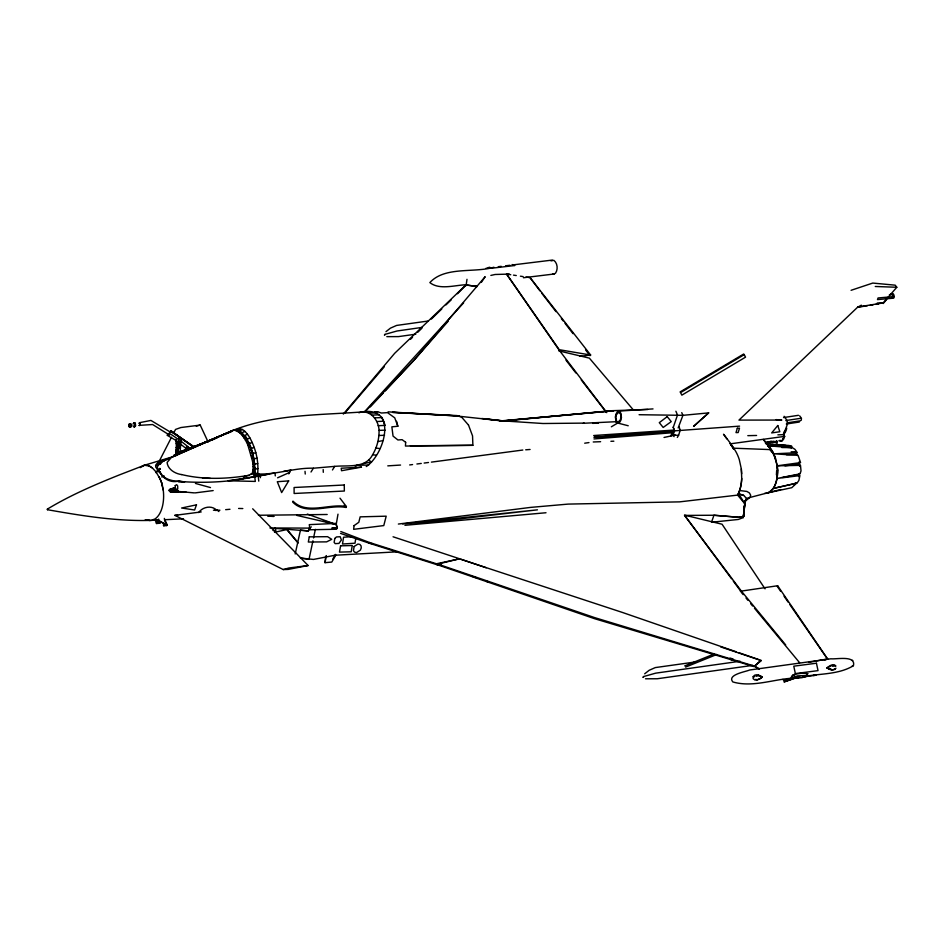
<?xml version="1.0" encoding="UTF-8"?>
<svg xmlns="http://www.w3.org/2000/svg" width="944" height="944" viewBox="0 0 944 944"><rect width="100%" height="100%" fill="white"/><g stroke="black" fill="none" stroke-linecap="round" stroke-linejoin="round"><path stroke-width="1.42" d="M730.786 443.774L733.606 448.188A31.671 17.37 85 0 1 739.282 459.598L741.323 468.92L741.736 478.573A30.338 16.638 85 0 1 737.642 495.104L744.875 503.801L743.27 517.595L738.267 519.471L711.516 522.256L713.947 515.247L739.081 517.3L743.683 516.451L744.757 503.671L738.68 493.877L739.695 490.538L746.881 491.446L749.418 492.945L750.716 495.329L749.996 497.335L745.099 501.288L743.27 517.595L744.037 510.409M175.95 455.15L176.021 450.394L178.298 448.896L178.251 452.471M156.562 523.519L156.574 522.339L159.512 522.079L159.501 523.259L156.562 523.519L156.574 522.339M163.808 525.82L163.831 524.652L166.769 524.392L166.746 525.56L163.808 525.82L163.831 524.652M232.389 430.629C240.779 427.243 245.971 438.37 249.004 444.353C253.547 454.512 255.423 465.817 254.196 476.885L249.582 477.676M366.272 466.548C384.845 454.335 398.403 405.177 361.068 412.044M332.465 469.97L334.742 466.383C347.439 465.026 365.47 468.743 372.573 454.819C376.963 447.456 379.228 438.948 379.063 430.37C378.662 420.93 371.488 410.711 361.08 412.032C318.116 415.183 272.804 414.333 232.377 430.606L171.442 457.403L167.1 462.466C167.831 469.534 175.195 473.746 181.708 474.596M175.997 455.681L176.41 443.562M753.206 676.6L753.123 678.653C755.471 682.028 759.967 678.76 762.292 677.096C759.849 675.267 755.306 673.214 753.206 676.6L754.327 676.848M267.789 474.313L254.809 476.732C255.21 460.389 252.732 438.653 237.062 430.016L239.87 428.6L242.36 429.496A25.535 10.384 73.7 0 1 249.971 438.051C255.741 448.683 258.762 461.014 257.7 473.109L258.798 474.183M405.66 442.264L405.448 446.052L472.885 445.297L472.543 435.892L468.484 425.012M776.416 474.891L776.641 470.844M775.921 442.889L776.629 440.742M176.115 454.288L177.024 443.161L178.699 443.704L178.251 449.273M177.673 453.273L178.581 442.146M178.18 454.265L178.805 437.355L181.496 438.913L181.106 442.37L178.133 444.506M179.797 448.258L180.257 442.689M180.08 452.023L180.87 442.288L178.546 442.217L178.805 437.355M784.688 433.39L784.924 430.558L784.145 432.258M801.279 420.245L801.456 418.251L799.639 415.844M248.933 445.084L249.004 444.353L247.824 444.895A26.373 10.891 74.1 0 0 237.369 431.16L234.761 430.299L235.988 429.78M176.339 447.586L178.676 445.556L176.339 447.586L177.732 448.046M128.809 424.67L128.832 426.31M135.086 425.992L135.11 424.871M140.172 424.93L139.842 422.747L138.874 423.396M744.084 507.282L746.185 498.007L743.565 495.317L738.68 493.877L737.606 495.104L679.633 501.866L568.182 504.096L530.563 507.4L398.368 524.05M274.456 473.027L254.809 476.732L255.364 472.543L254.762 473.805C274.48 475.575 293.608 467.622 313.373 468.212M247.812 444.884L252.532 461.238A28.639 11.824 74.1 0 1 253.157 469.227L252.272 473.369L248.98 475.304L244.579 476.201M776.912 444.482L777.29 441.827L765.478 443.515M355.841 537.75L355.015 543.189L342.507 544.027L343.545 537.23L351.876 536.664M466.076 285.607L466.997 279.306M786.718 428.104C786.564 429.272 785.526 433.414 784.393 431.892M325.633 556.405L325.019 562.671L331.781 562.069L335.887 555.013M331.757 528.038L337.374 528.015L336.206 524.51L337.999 514.161M325.019 562.671L326.329 555.568M249.959 447.503L250.077 446.913L248.886 447.456M783.815 437.037L782.163 440.883L779.685 440.447L781.089 440.718M312.948 540.794L309.018 559.332L301.301 558.211M313.55 537.938L315.367 529.383M525.95 277.04L530.091 277.678L539.874 290.799M620.68 416.906L621.258 414.215M295.189 553.975L300.475 530.021L308.358 530.965L309.361 528.262M798.931 476.095L799.603 473.416M794.919 483.363L794.718 484.166L796.17 482.667M664.033 437.461L670.983 435.975L671.727 433.154M798.553 476.637L799.261 474.041M673.591 428.128L674.169 430.051L672.553 434.488L674.099 436.647M673.155 427.16L674.582 430.853L672.954 435.278L678.606 435.231L680.187 430.299L679.09 426.641M643.171 677.367L643.395 676.612L655.702 673.155L740.072 661.248M485.629 580.831L488.485 582.283L486.632 581.162M729.7 659.195L730.101 658.074L733.11 659.042L732.709 660.163L730.703 659.514M340.005 498.184L346.413 506.586L346.07 507.494C329.255 504.002 306.375 516.215 292.628 502.019M745.099 501.288L743.695 502.149L746.35 499.588M783.119 434.205L784.688 436.376L783.603 439.255L781.573 441.001L778.835 440.777M892.257 298.292L892.859 296.664L892.092 294.422L890.711 293.808L892.139 293.69L893.52 294.304L894.287 296.534L893.673 298.162L877.472 299.59L878.085 297.962L894.287 296.534M678.158 427.939L682.913 415.336L681.757 412.634M158.946 470.785L159.902 468.46L158.462 471.953M673.202 427.538L677.509 415.03L675.892 411.23M180.906 440.152L181.496 438.913M824.867 660.033L827.581 658.936L777.655 585.74L777.313 586.46L780.664 591.31M129.411 424.588C130.661 421.956 131.959 427.797 129.741 426.83L129.434 426.228M130.874 426.086L130.272 426.759L129.67 426.074M133.092 423.738L134.626 422.936L135.228 424.871M133.824 423.75L134.19 423.006M134.992 425.838L134.154 426.346M134.685 426.806L135.37 423.903L134.095 422.924M139.889 425.52L140.149 424.835M255.505 468.165L254.963 469.251L257.96 468.531M159.512 460.66L171.537 437.225M173.531 433.32L175.537 429.426L180.859 427.538L200.211 425.083L208.164 442.111M288.781 473.864L290.87 470.018L283.66 471.363M332.76 559.202L335.427 554.411M193.119 446.913L171.43 431.137L167.053 435.231L174.947 439.821L185.767 448.211L186.499 446.925L188.883 448.601M254.432 468.165L252.815 471.799L254.526 471.186L254.42 470.466M255.175 463.351L254.668 464.224L257.736 463.469M677.332 437.426L678.606 435.231M782.387 439.939L783.367 438.287M393.058 536.782L459.693 558.813L436.447 563.78L369.517 542.517L369.116 543.166L340.536 533.407M311.013 472L313.361 468.224L334.754 466.371M758.126 663.054L761.1 660.375L754.162 666.617L594.484 618.662L436.517 564.441L459.315 558.801L622.45 612.455L736.143 651.749M481.44 282.232L485.169 276.686L414.428 359.735L385.305 390.828M354.767 467.728L356.419 465.286L368.644 465.05M807.734 673.627L806.282 675.444L797.22 675.892L794.978 677.249L794.99 677.981L796.417 678.181L801.94 677.674L805.916 676.553L807.734 673.627L802.955 673.096L794.577 674.252L791.532 676.258L791.721 677.355L794.99 677.981M254.384 458.277L253.889 458.937L257.004 458.123M805.916 676.553L806.282 675.444M198.653 512.568C202.523 506.869 211.751 504.91 216.754 510.338L213.438 510.208M385.128 334.412L384.468 335.214L384.692 334.459L396.999 331.002L422.086 327.403M643.171 677.367L643.832 676.565M883.23 303.531L886.617 299.496M343.345 414.074L394.663 353.316L465.911 284.946L477.015 286.575L472.956 286.197M835.145 669.001L833.139 669.65M345.056 412.764L384.208 366.886M882.864 303.272L896.8 287.271L895.207 285.171L872.775 283.07L851.087 290.304M448.388 320.995L414.428 359.735L365.198 411.608M364.325 411.985L463.622 302.859M579.923 356.336L590.649 355.027L530.091 277.678M308.771 529.549L311.272 526.835M370.237 406.899L383.288 392.964M145.234 519.731L149.6 520.427C115.262 521.265 81.172 515.625 47.46 509.713L47.412 509.087C70.222 495.281 94.825 484.732 119.534 474.856L144.397 465.239L172.528 456.825M410.416 339.368L412.504 337.338M417.744 332.264L421.921 328.205M431.349 319.084L441.804 308.948M445.993 304.888L451.232 299.814M457.51 293.737L466.112 284.935L477.086 286.48M708.661 412.882L693.616 426.358L708.661 412.882L682.913 415.336L639.088 414.711M253.181 453.144L252.662 453.592L255.812 452.707M385.978 331.663L390.438 328.146L396.61 325.432L428.411 320.984M644.681 673.815L649.142 670.299L655.313 667.585L695.799 661.909M794.057 484.614L796.016 482.927M755.955 676.317L758.079 675.751M185.767 448.211L187.903 446.606L190.004 448.506M252.508 455.279L251.446 455.657M169.837 431.892L171.301 430.948L171.253 431.644L194.983 447.373M155.996 522.764L159.512 522.079M759.46 679.149L762.292 677.096L758.268 675.314L762.292 677.096M140.149 467.646L144.432 465.262L148.763 465.663M758.705 679.125L756.982 679.892L755.849 679.314M47.365 509.052L47.46 509.713M835.959 668.199C834.095 671.113 829.422 669.933 826.968 667.868C829.186 666.134 833.564 662.7 835.947 666.027M177.024 443.161L176.127 443.798L175.702 439.397M178.086 444.117L178.699 443.704M170.427 431.786L171.43 431.137L194.098 447.055M254.809 476.732L258.786 474.195M164.421 459.846L157.86 462.631L156.102 464.613L155.772 467.197L157.601 469.463M235.587 429.945L239.882 428.588M680.058 391.961L743.73 353.988L744.297 355.522M611.346 426.806L617.683 423.03L628.22 425.756M550.954 260.886L553.857 260.32C557.585 263.223 558.152 269.37 555.532 273.182L554.14 273.996L523.46 277.748M802.188 676.919C819.097 673.367 838.107 674.948 853.423 665.732C856.102 655.018 836.561 659.455 830.862 658.794L749.583 670.004C746.621 671.597 726.538 674.571 732.839 681.946C752.757 687.751 773.502 679.125 793.479 678.122M232.613 430.7L233.652 430.098M861.341 305.16L857.624 307.272L867.442 305.726M832.348 666.252L835.204 666.004M170.144 431.868L171.43 431.137L170.038 431.538M232.377 430.606L171.442 457.403L182.027 451.079L217.262 437.815M129.104 424.068L129.942 424.08L130.378 425.496L129.564 427.125L128.868 426.181M129.092 424.316L130.154 425.508L129.127 426.688M130.402 424.151C132.207 423.372 131.322 428.257 130.178 425.992M133.611 423.183L135.228 423.018L135.641 425.803L134.119 427.101L133.116 425.98M135.063 426.346L133.659 426.535M139.889 425.355L139.075 425.508M241.475 434.57L242.632 434.016L242.82 436.211L243.977 435.668L244.177 438.122L245.334 437.579L247.824 442.783L247.847 441.922L246.667 442.476M240.106 433.178L241.263 432.623M245.452 440.211L246.62 439.656L246.644 440.636M618.898 411.1L617.293 411.855L615.984 414.05L615.323 417.106L616.42 422.487L617.883 423.372L619.488 422.617L620.798 420.422L621.459 417.366L620.361 411.985L618.898 411.1L653.024 408.905M242.348 429.508L239.446 430.865L240.425 431.325M826.968 667.868L832.112 669.827L826.968 667.868L830.885 666.039M238.738 432.033L239.906 431.491M237.381 431.184L238.561 430.629L239.044 432.092L237.817 431.55M236.047 430.606L237.251 430.063M277.595 477.806L289.607 472.425M796.913 677.462L784.806 681.592M797.255 677.391L784.027 682.016M142.249 466.171L144.397 465.239L148.727 465.628L152.491 468.082L156.149 472.047M249.841 450.123C251.305 448.329 253.039 453.509 250.703 452.872M251.588 448.152L251.045 448.388L254.196 447.421M159.902 468.46L158.344 469.144L155.866 472.673L160.244 468.92M241.924 432.73L244.921 431.432M233.546 430.322L234.785 429.791M684.719 665.898L714.431 653.873M685.627 667.101L716.685 654.522M252.06 458.465L253.145 457.946M244.425 435.526L247.481 434.323M231.669 431.573L177.083 453.415L214.689 438.913M252.544 461.262L253.665 460.589M168.988 458.395L164.693 460.047L159.229 464.2L157.589 466.336L157.188 468.814L158.344 470.183M155.548 465.699L160.799 463.705M254.184 476.873L254.278 472.625L254.951 473.864M252.886 464L254.042 463.197L254.302 465.722M249.959 438.063L246.844 439.184L247.517 439.314L245.192 435.809M358.909 412.823L361.08 412.032M253.098 466.678L254.479 466.171M161.719 476.956L164.303 476.047M253.169 469.239L254.573 468.755M746.987 498.243L768.876 492.532A24.237 13.287 84.9 0 0 777.349 470.018C777.313 458.477 770.965 448.506 763.908 439.892M182.015 451.067L195.703 446.701M168.74 458.996L157.86 462.631L164.173 461.014M252.225 442.476L249.074 443.515L249.676 443.479M792.358 677.922L784.759 680.069M786.269 446.76L787.969 446.866L785.786 445.981L784.063 446.5L784.617 447.255M175.891 489.181L170.121 489.134L175.265 487.67M196.269 426.192L200.211 425.083M156.492 464.719L160.527 463.598M670.983 435.975L675.031 434.842M201.214 511.931L174.852 515.353L283.235 569.562L288.817 568.017L308.133 565.527L252.673 508.781M766.941 493.004L780.605 489.57M170.121 489.134L175.56 487.8M250.75 474.348L254.337 473.475L252.284 473.381M254.762 473.805L257.688 473.121M308.133 565.527L288.144 569.409L283.235 569.562M490.856 275.424L495.128 274.48L509.323 274.09M274.515 532.298L286.846 529.56L298.174 543.048M248.992 475.328C226.784 479.045 203.751 479.871 181.696 474.572M178.074 490.585L170.534 492.119L168.61 490.231L178.074 490.585L179.018 491.423L170.534 492.119L186.192 492.154M215.315 510.456L217.627 510.197L218.902 511.554M363.322 463.646L371.499 461.982L368.715 460.117M765.926 442.417L771.696 441.249M767.92 442.04L770.729 441.485M785.797 447.043L788.039 446.595A20.284 11.127 85 0 1 791.485 447.881M743.719 516.392L739.081 517.3L713.947 515.247L684.542 515.412L741.193 590.861L785.691 644.929M809.079 662.299L827.581 658.936M164.315 518.386L167.336 525.312L156.81 519.849M765.584 442.736L773.868 441.237M782.694 477.475L799.261 474.478M377.966 441.509L382.851 440.683M249.594 477.676C226.985 482.231 203.998 483.127 181.071 481.57C173.106 481.275 163.1 479.67 159.713 471.386M870.238 305.278L873.047 304.829M875.855 304.381L878.652 303.944M783.532 417.567L798.435 415.313M785.797 420.576L800.701 418.31M787.143 422.818L800.477 420.8M786.317 424.009L799.308 422.039M740.379 591.239L777.655 585.74M584.702 443.196L588.973 442.583M415.832 334.176L398.486 336.607L386.816 336.642M752.616 665.39L657.189 678.76L645.519 678.795M796.382 677.721L799.285 677.32M788.476 446.677L789.916 446.488L791.65 447.621L781.774 447.527M486.018 268.297L488.85 267.907M409.661 464.944L412.563 464.566M416.906 464L421.26 463.433M424.151 463.056L428.505 462.489M431.396 462.123L522.799 450.04M800.394 677.249L790.588 678.441M803.226 676.883L815.958 675.22L813.221 675.503M195.184 492.886L213.179 490.585M784.688 436.376L730.798 443.763L724.06 434.842M493.889 267.235C474.336 273.182 444.895 266.078 429.862 282.598C439.526 290.315 455.091 285.053 466.466 284.734M498.279 266.692L501.193 266.338M505.583 265.807L509.961 265.264M512.887 264.91L552.334 260.072M784.948 465.805L799.438 464.07L799.096 461.958M490.868 267.872L488.013 268.214L489.181 267.187L491.907 268.19L514.787 265.524L512.049 264.521M500.568 421.177L610.969 410.723L647.785 409.495M500.403 421.236L613.848 410.711L499.978 420.965M402.687 523.944L537.455 509.831L404.941 525.301L546.01 512.745M674.582 430.853L739.577 426.133M217.037 510.468L219.905 510.197M225.663 509.666L229.97 509.264M454.843 415.785L505.453 421.26L483.67 418.664M893.52 294.304L889.401 294.658M885.496 298.151L889.531 297.797M179.183 480.862C170.947 483.493 162.616 478.75 159.371 471.162L160.917 473.853L159.371 471.162M767.861 442.193L777.301 441.367M163.253 525.076L166.191 524.817L166.746 525.56M377.553 411.69L374.674 411.926L377.553 411.714L381.364 413.024L387.488 412.634L394.734 417.826L397.849 426.251L391.866 426.83L393.046 436.104L397.908 439.963L402.12 439.68L405.649 442.288M797.456 677.32L791.721 677.355M593.977 438.936L673.343 432.659L593.941 437.284L673.733 431.526L593.693 435.526L674.169 430.051M525.714 449.804L530.08 449.474M387.783 465.864L400.551 465.062M764.699 493.346L766.835 493.24M583.286 423.278L616.656 421.673L617.848 422.393L620.35 419.832L620.94 417.142L620.798 414.546L618.934 412.08L616.432 414.652L615.854 417.331L616.715 421.708M786.423 454.737L796.653 454.241M149.624 520.451L158.462 520.026M164.35 519.743L183.502 518.811M374.508 417.885L382.001 417.543M368.632 413.177L375.7 412.87M378.155 425.697L385.235 425.39L381.931 417.437M371.971 415.1L378.851 414.817M376.857 421.52L383.724 421.225M592.62 423.372L598.449 423.148M593.245 441.981L600.608 441.698M610.898 441.296L613.848 441.19M365.175 412.139L371.216 411.914M379.051 430.381L385.105 430.169M396.35 551.874L335.061 555.237L313.432 559.438L300.345 558.01M378.898 435.479L384.527 435.302M777.88 434.842L783.532 434.665L787.721 423.408L786.777 420.092L784.11 416.292M346.413 506.586C329.598 503.093 306.717 515.306 292.97 501.111M747.813 435.656L756.581 435.467M877.236 303L883.112 302.941L857.872 306.965L738.963 420.104L781.844 420.056L776.145 419.62M791.166 451.81L795.355 451.751L796.724 454.619M258.455 515.259L327.19 514.492M584.253 423.113L543.012 423.514L503.895 420.93L481.818 418.487M410.357 445.78L472.873 445.32M174.852 515.353L177.684 515.353M273.064 530.528L275.86 530.528L275.223 527.743M333.031 528.003L337.374 528.015M767.791 445.78L792.382 447.727L794.86 449.261L797.361 452.719L773.879 453.816L798.069 455.35L800.571 462.595L777.254 465.805L773.868 453.852A25.453 13.959 85 0 0 767.791 445.78L792.004 446.429L789.031 445.474L772.086 444.447M168.657 434.016L170.593 434.051L178.959 439.739M238.596 508.45L242.82 508.556M771.189 445.946L789.916 446.488L790.234 447.196M875.265 286.48L896.8 287.271M781.396 445.816L785.786 445.981M730.868 444.884L733.606 448.188L770.859 449.627L763.236 439.373M766.316 443.963L785.939 445.415M404.162 413.012L392.539 412.375L457.061 415.572L461.663 417.224M407.065 413.177L459.362 416.056L388.09 411.844M202.453 477.935L210.335 478.384M772.994 445.45L789.916 446.488M194.193 492.886L180.033 491.588M372.561 454.831L376.349 455.114M781.667 446.465L787.379 446.96M215.905 510.031L217.627 510.197M214.76 509.984L216.554 510.197M436.517 564.441L441.391 565.126M372.88 543.72L369.116 543.166L436.022 564.418L441.049 565.149M510.751 274.716L506.609 274.079L559.226 349.693L590.649 355.027M513.512 275.129L516.274 275.554M520.427 276.191L523.188 276.616M552.618 273.748L554.14 273.996M375.995 447.999L379.818 448.624M852.113 660.34L852.739 660.434M852.22 665.968L852.857 666.075M238.49 430.547L240.838 431.349M296.782 515.389L336.206 524.51L307.296 514.067M558.789 350.873L589.363 358.13L633.259 409.826M743.565 495.317L738.68 493.877M195.432 483.422L210.5 487.576M323.462 520.805L336.206 524.51M472.507 576.489L476.331 577.716M179.23 441.768L181.106 442.37M178.676 443.963L176.811 443.35L176.481 439.727M176.021 450.394L177.425 450.843M461.085 559.273L486.207 567.757M720.709 646.911L761.194 660.576L754.362 666.134L759.094 669.225M436.942 563.804L594.72 617.636L754.28 666.039L759.2 668.647M738.916 652.717L759.719 659.903M158.663 519.117L159.772 523.212L154.238 519.967M340.796 531.531L369.517 542.517M616.42 422.487L617.683 423.03M792.559 675.066L795.544 676.482M139.169 425.355L152.657 424.54L169.649 435.149M157.377 519.755L167.336 525.312M153.577 519.412L159.772 523.212M170.168 431.963L150.898 420.434L139.488 422.688L140.137 423.408M171.773 431.974L184.694 440.695M148.727 465.628L152.456 468.047M180.977 441.155L187.903 446.606M461.675 417.201L468.472 425.036M297.702 542.387L286.858 529.372M741.323 592.372L743.199 594.637M746.02 598.036L747.896 600.313M750.716 603.712L752.604 605.989M754.48 608.255L799.592 662.712M242.868 435.29L245.428 438.665M541.667 293.112L556.004 311.65M561.373 318.612L563.167 320.925M564.96 323.237L573.032 333.669M585.575 349.894L590.047 355.687M565.963 360.16L575.84 372.927M581.233 379.889L606.378 412.386M730.196 443.715L733.606 448.188M606.78 412.634L559.119 350.059L506.515 274.043M344.265 505.111L345.469 506.692M158.934 522.516L159.501 523.259M731.529 578.731L684.483 515.129L722.066 524.227L765.041 588.832M733.276 581.091L741.111 591.699M723.517 434.216L726.868 438.866M730.219 443.527L733.641 449.202M784.016 596.16L788.216 602.225M789.892 604.656L827.64 659.242M769.773 449.226L771.649 452.046M156.114 472.012L160.504 479.741L162.498 485.641M130.532 423.998L130.85 424.599M130.201 426.122L131.346 426.723L131.629 424.493M134.591 423.183L134.957 423.903M782.93 679.373L784.629 681.627L785.255 679.951M164.752 520.805L166.262 524.262M159.123 476.862L161.601 482.644L163.265 490.172A27.435 15.033 85 0 1 151.937 520.262A26.81 14.703 85 0 1 147.24 519.932M396.598 421.319L397.837 426.275M161.601 482.644L163.265 490.172M784.924 430.558L785.066 431.432M799.238 462.43L799.721 466.124M258.078 474.738L258.762 481.145M275.07 473.711L275.294 475.906M777.396 467.327L777.608 469.782A23.211 12.72 84.9 0 1 777.431 475.835M741.3 468.92L741.713 473.758M305.018 471.327L305.254 474.053M799.415 464.047L799.544 466.194M323.19 469.557L323.296 472.319M783.815 433.438L783.874 436.01M260.32 474.773L260.367 477.688M795.379 451.975A20.284 11.127 85 0 1 797.279 455.551M769.572 448.176A24.131 13.228 85 0 1 774.068 454.713M774.528 455.728A24.131 13.228 85 0 1 775.732 458.973M741.713 478.561A30.326 16.638 84.9 0 1 737.606 495.104M777.596 470.136L777.042 478.478A24.284 13.31 85 0 1 773.266 488.449L797.114 483.009L798.86 480.496L799.922 475.575L777.018 478.478L800.087 473.829L801.019 470.891L800.488 465.357L777.242 465.817L777.596 470.136M354.059 525.631L353.646 529.324L383.783 525.584L386.19 516.179L360.16 516.852L358.803 522.292L354.059 525.631M176.74 444.058L179.006 442.559L176.74 444.058M340.583 545.833L339.474 552.11L351.192 551.792L352.289 545.526L340.583 545.833M309.266 536.841L308.322 542.033L326.624 541.868L331.745 539.307L327.568 536.688L309.266 536.841M336.843 527.826L336.571 529.242L309.998 529.773L309.278 524.64L336.229 523.401L336.843 527.826M175.242 485.582L175.301 488.496L176.823 489.853L177.743 488.886L177.684 485.971L176.717 484.709L175.242 485.582M737.323 428.234L736.001 432.612L738.161 432.553L739.494 428.175L737.323 428.234M309.29 528.121L308.358 530.965L269.925 527.956L309.29 528.121M196.482 504.839L194.617 510.008L181.59 508.014L196.482 504.839M354.142 546.493L353.445 550.753L354.649 552.193L356.561 552.582L360.372 550.151L361.257 547.968L361.068 545.88L359.865 544.44L357.953 544.051L354.142 546.493M334.837 538.446L334.117 542.316L335.214 543.65L338.931 543.425L341.409 539.968L340.17 536.723L336.453 536.947L334.837 538.446M244.602 476.213L243.163 478.75L244.602 476.224M288.675 480.885L281.654 492.567L277.3 481.723L288.675 480.885M796.524 483.257L791.768 487.694L766.953 493.039L769.242 492.213L773.242 488.426L796.524 483.257M777.785 425.532L771.685 432.918L779.815 431.738L777.785 425.532M231.315 431.196L173.684 455.492L231.315 431.196M667.207 416.634L659.29 422.664L663.184 427.455L671.243 421.614L667.207 416.634M744.226 354.637L680.541 392.61L681.851 395.135L745.536 357.162L744.226 354.637M268.108 516.191L273.795 516.392L268.108 516.191M361.446 467.138L341.527 470.726L341.232 468.212L361.446 467.138M254.738 476.673L228.059 480.767L255.305 481.428L254.738 476.673M816.442 663.219L793.774 666.181L795.367 673.579L818.035 670.629L816.442 663.219M180.705 481.381L178.31 481.534L184.599 481.924L180.705 481.381M344.265 485.004L294.08 487.505L294.127 493.488L344.348 491.033L344.265 485.004"/></g></svg>
